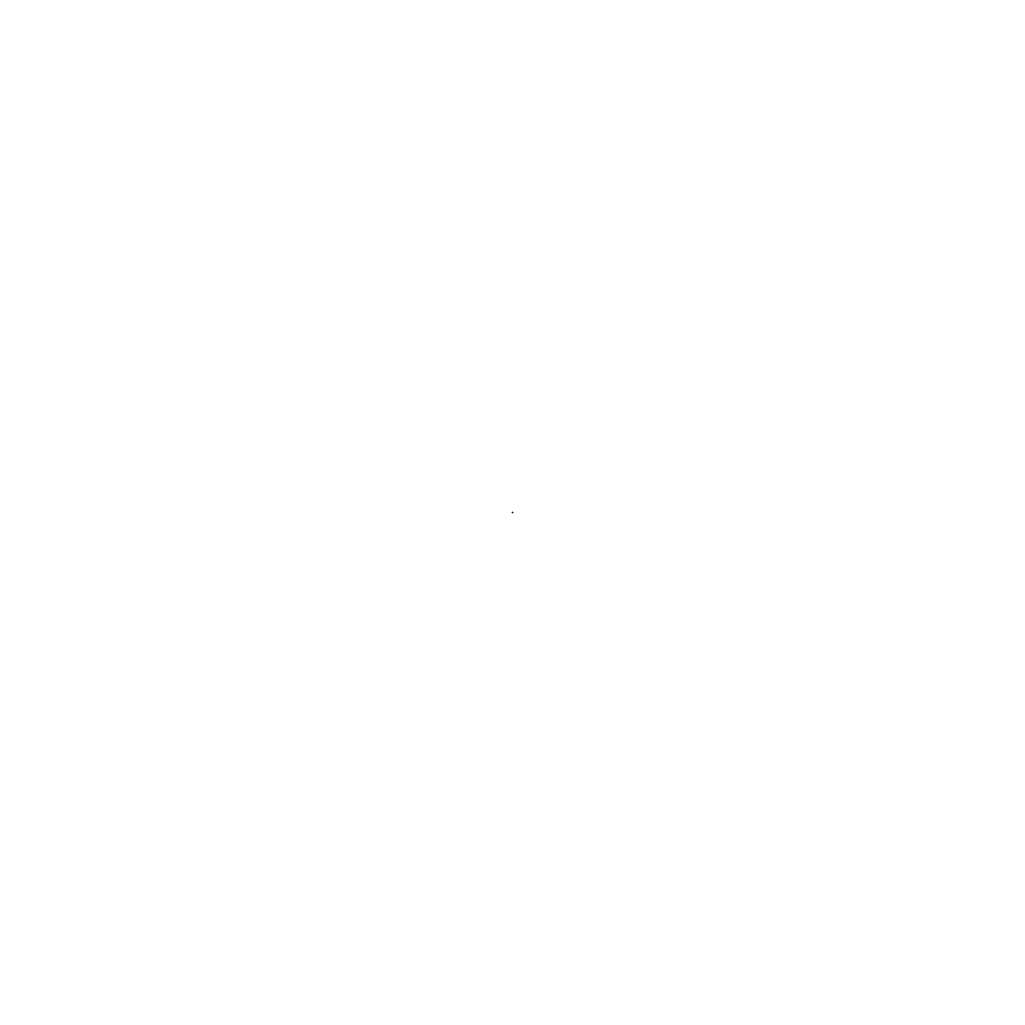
# Model space of a CAD drawing. Header units: inches. Extents: x 1 to 1, y 2 to 2.
import ezdxf

# ---------------------------------------------------------------- set-up
doc = ezdxf.new("R2010")
doc.units = ezdxf.units.IN
doc.header["$MEASUREMENT"] = 0
doc.layers.add('Ã©ven', color=7, linetype='Continuous')

msp = doc.modelspace()

# ---------------------------------------------------------------- linework, layer by layer
at = {"layer": 'Ã©ven'}
msp.add_point((1, 2), dxfattribs=at)

doc.saveas('drawing.dxf')
